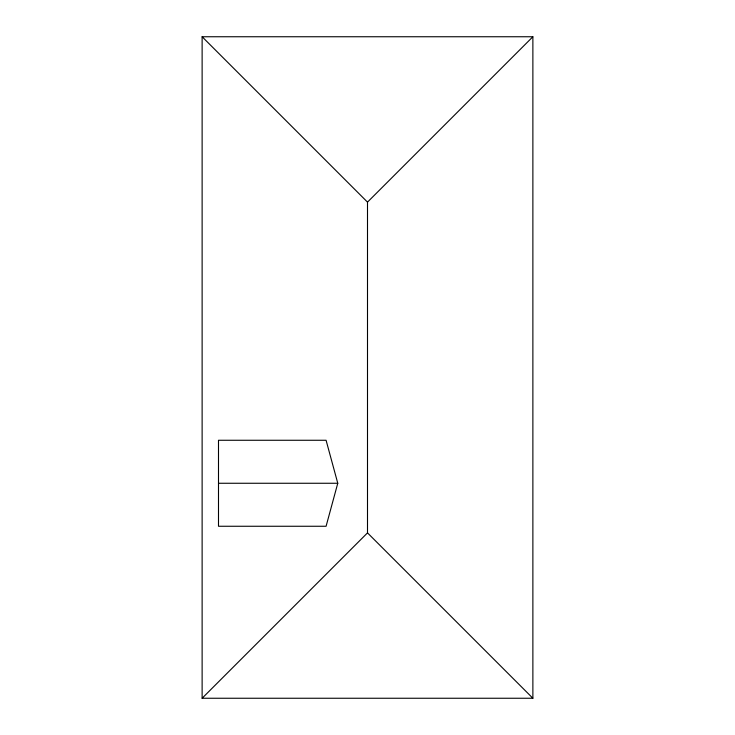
<?xml version="1.0" encoding="UTF-8"?>
<svg xmlns="http://www.w3.org/2000/svg" width="735" height="735" viewBox="0 0 735 735"><rect width="100%" height="100%" fill="white"/><g stroke="black" fill="none" stroke-linecap="round" stroke-linejoin="round"><path stroke-width="1.1" d="M337.769 483.262L326.083 526.26L218.497 526.26L218.497 440.265L326.083 440.265L337.769 483.262L218.497 483.262M202.125 698.25L367.5 532.875L367.5 202.125L532.875 36.75L202.125 36.75L202.125 698.25L532.875 698.25L532.875 36.75M202.125 36.75L367.5 202.125M367.5 532.875L532.875 698.25"/></g></svg>
